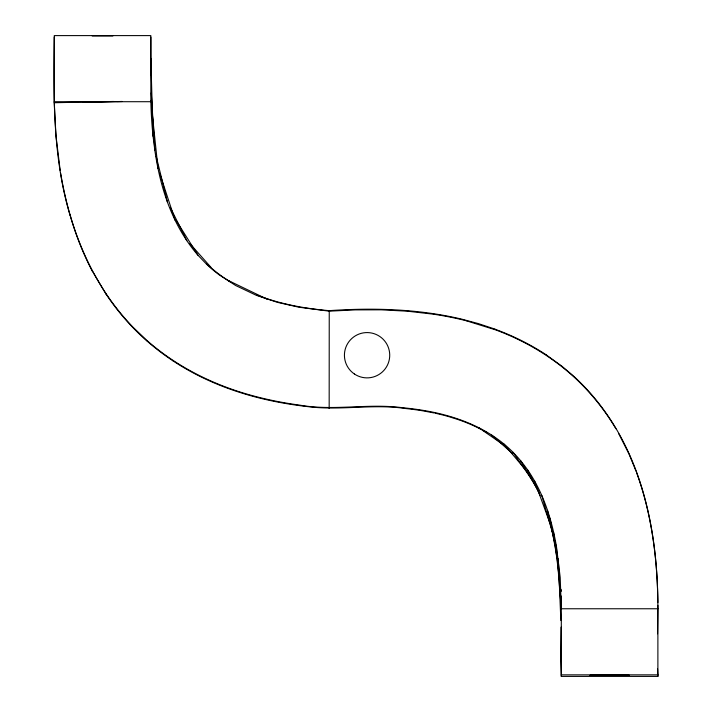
<?xml version="1.0" encoding="UTF-8"?>
<svg xmlns="http://www.w3.org/2000/svg" width="712" height="712" viewBox="0 0 712 712"><rect width="100%" height="100%" fill="white"/><g stroke="black" fill="none" stroke-linecap="round" stroke-linejoin="round"><path stroke-width="1.07" d="M150.81 75.249L150.828 37.14M657.541 633.796L657.879 605.396M561.065 627.13L560.638 657.514L561.305 676.4L657.888 676.4L657.888 608.76C657.852 562.694 652.45 516.075 636.572 472.599M589.963 675.377L629.23 675.377L589.963 675.377L607.71 675.19M172.971 360.842C206.489 383.038 245.159 396.513 284.604 403.312C292.783 404.736 301.016 405.876 309.266 406.792C341.342 410.646 373.747 403.677 405.893 408.563A285.93 285.93 0 0 1 422.625 410.797L434.276 412.996M257.851 295.418C271.815 300.802 286.375 304.522 301.105 307.095C310.423 308.714 319.813 309.88 329.238 310.655C363.85 308.252 398.764 308.554 433.136 313.645A345.017 345.017 0 0 1 461.34 319.038L478.25 323.568L494.849 329.077M60.2 170.631L55.954 135.734L54.263 102.733L113.609 101.469M89.098 101.887L116.35 101.522M88.751 101.816L82.939 101.914L122.17 101.496L116.688 101.594M92.195 35.956L112.905 35.956M54.263 101.709L150.828 101.709L150.828 35.6L54.263 35.6L54.263 102.733M165.932 355.493C191.982 374.049 221.628 387.275 252.448 395.658C267.846 399.841 283.536 402.947 299.352 405.075C333.528 411.207 368.149 403.152 402.502 407.718A289.446 289.446 0 0 1 422.625 410.281C453.375 415.238 484.133 426.177 507.674 447.207A121.485 121.485 0 0 1 513.023 452.298L516.957 456.454A138.893 138.893 0 0 1 534.525 480.956C544.6 498.703 550.839 518.381 554.915 538.299A282.806 282.806 0 0 1 556.499 546.798L560.202 577.476L561.305 608.76L657.888 608.76M561.305 674.86L657.888 674.86M608.653 675.19L629.203 675.368M435.326 413.218L443.709 415.212M466.342 320.792L495.534 329.852A254.949 254.949 0 0 1 529.692 345.409C550.243 356.748 569.217 371.05 585.308 388.165A230.439 230.439 0 0 1 615.889 428.731M444.751 415.497L451.995 417.552M206.533 264.179A138.849 138.849 0 0 0 219.269 274.903L235.61 285.494L256.4 295.364L277.493 302.377L298.862 307.21L329.238 311.171L355.226 309.889L381.267 309.827L407.273 311.18L433.136 314.152A339.384 339.384 0 0 1 466.342 320.765M256.587 294.928L257.219 295.168M228.383 280.546L267.587 299.405M231.293 282.468L223.986 277.751M546.496 355.065L561.902 366.208L572.644 375.268A224.77 224.77 0 0 1 605.823 412.791C644.645 467.713 657.247 536.465 657.861 602.548M478.598 427.618L504.034 445.214M219.269 274.396L223.185 277.217M146.619 340.692L146.832 340.879A239.588 239.588 0 0 0 172.874 360.77M491.654 435.077L512.684 453.722M206.533 264.179L197.963 255.216A147.242 147.242 0 0 1 186.82 240.629C172.927 220.008 164.089 196.334 158.785 172.144A307.112 307.112 0 0 1 154.798 150.018L153.071 136.312A421.433 421.433 0 0 1 150.837 100.677M189.73 243.406L210.894 267.223M503.802 443.896L528.206 473.106M513.023 452.298L534.222 483.145M105.954 294.012L92.284 270.969M176.193 220.498L197.963 255.216M520.703 460.789L539.456 492.989M618.737 433.679L629.025 454.06L636.074 471.246M170.373 207.557L186.811 240.638M527.628 469.92L540.141 495.365M534.543 480.947L551.622 527.779M159.719 173.23L175.116 220.266M541.725 495.347L553.491 536.181M69.963 214.98C52.795 157.37 53.48 96.636 54.263 37.14M156.213 156.364L167.471 202.226M547.501 510.379L555.04 544.636M549.958 518.167L557.14 558.466M557.523 560.647L557.914 562.827M553.447 531.544L558.502 571.861M558.778 574.041L559.321 578.402M560.691 589.296L560.967 591.476L560.86 589.251M151.985 111.188L158.011 168.522M556.206 545.089L561.216 608.164L561.118 595.926M151.264 92.863L154.789 150.027M657.559 668.942L657.888 676.4M558.297 558.795L560.86 620.57M150.828 58.322L153.071 136.312M561.305 608.76L561.305 676.4M329.238 310.655L329.167 408.528M494.822 329.14A249.787 249.787 0 0 1 546.531 355.012M451.969 417.65A160.983 160.983 0 0 1 480.164 428.9M483.314 430.555A160.983 160.983 0 0 1 487.168 432.709M146.601 340.71A237.354 237.354 0 0 1 105.972 293.994M92.195 271.023A296.922 296.922 0 0 1 70.052 214.953M219.198 274.334A137.158 137.158 0 0 1 208.002 265.033M165.932 355.493A238.511 238.511 0 0 1 146.619 340.185L133.34 327.511A237.585 237.585 0 0 1 115.566 306.925C92.017 276.292 76.166 240.238 66.83 202.875A384.097 384.097 0 0 1 60.636 173.158M354.38 373.987A22.651 22.651 0 0 0 389.669 356.846A22.651 22.651 0 0 0 357.175 334.854A22.651 22.651 0 0 0 354.38 373.987"/></g></svg>
